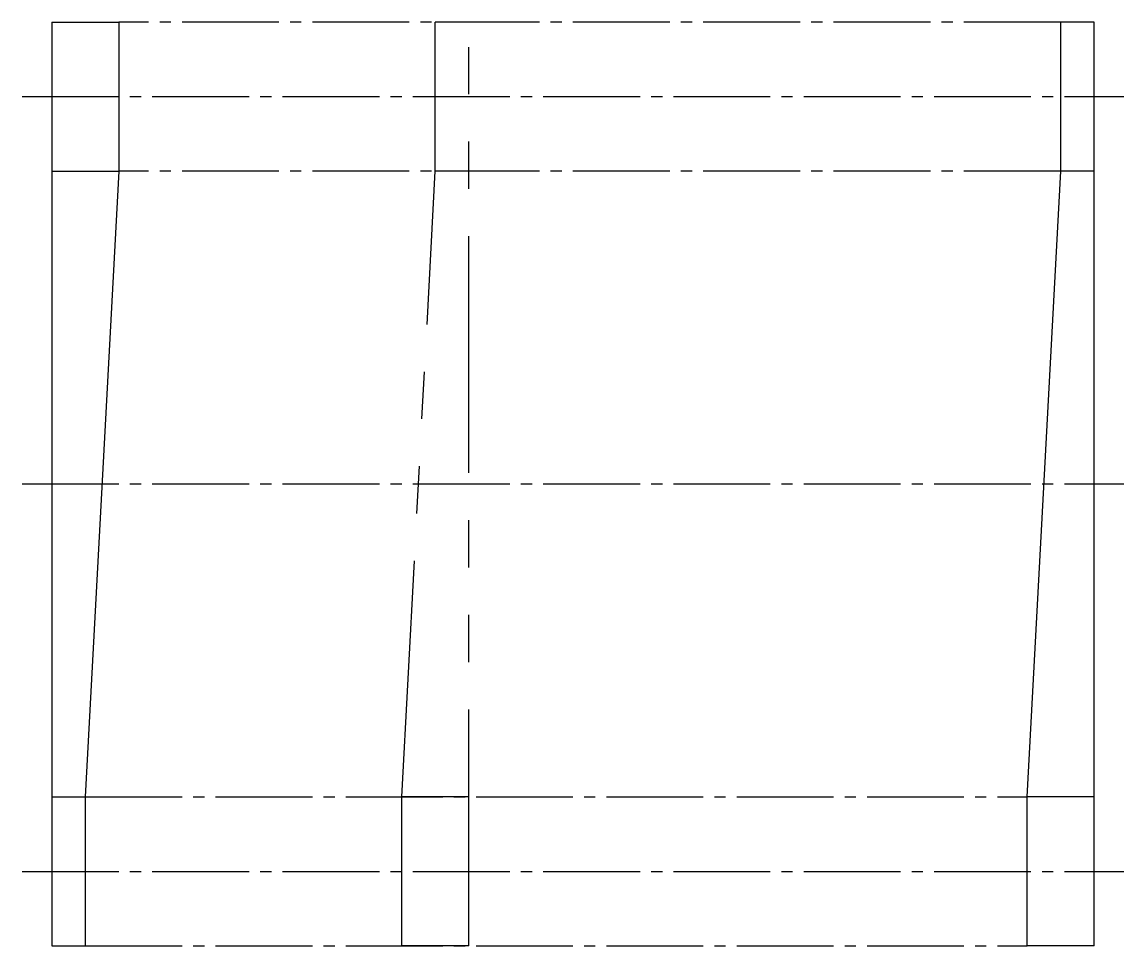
# Model space of a CAD drawing. Extents: x 10 to 164, y 10 to 132.
# Drawn here: x 127.48 to 164.48, y 100.87 to 131.87 of the extents above; entities outside this region: 2.
import ezdxf

# ---------------------------------------------------------------- set-up
doc = ezdxf.new("R2010")
doc.units = 0
doc.header["$LTSCALE"] = 0.25
doc.linetypes.add('CENTER', pattern=[17.5, 13, -1.5, 1.5, -1.5])
doc.linetypes.add('PHANTOM', pattern=[63.5, 31.75, -6.35, 6.35, -6.35, 6.35, -6.35])
doc.layers.get('0').update_dxf_attribs({"linetype": 'CONTINUOUS'})
doc.layers.add('CENTER', color=1, linetype='CENTER')

msp = doc.modelspace()

# ---------------------------------------------------------------- linework, layer by layer
for p, q in [((128.475, 131.866), (128.475, 100.866)), ((128.475, 131.866), (130.725, 131.866)), ((130.725, 131.866), (130.725, 126.866)), ((162.35, 126.866), (162.35, 131.866)), ((163.475, 131.866), (162.35, 131.866)), ((163.475, 100.866), (163.475, 131.866)), ((128.475, 126.866), (130.725, 126.866)), ((130.725, 126.866), (129.6, 105.866)), ((161.225, 105.866), (162.35, 126.866)), ((163.475, 126.866), (162.35, 126.866)), ((128.475, 124.116), (128.475, 124.116)), ((128.475, 116.366), (128.475, 116.366)), ((128.475, 105.866), (129.6, 105.866)), ((129.6, 105.866), (129.6, 100.866)), ((161.225, 100.866), (161.225, 105.866)), ((163.475, 105.866), (161.225, 105.866)), ((128.475, 100.866), (129.6, 100.866)), ((163.475, 100.866), (161.225, 100.866))]:
    msp.add_line(p, q)
at = {"color": 3, "linetype": 'CENTER'}
for p, q in [((162.35, 131.866), (130.725, 131.866)), ((162.35, 126.866), (130.725, 126.866)), ((129.6, 105.866), (161.225, 105.866)), ((129.6, 100.866), (161.225, 100.866))]:
    msp.add_line(p, q, dxfattribs=at)
at = {"color": 3, "linetype": 'PHANTOM'}
for p, q in [((141.35, 126.866), (141.35, 131.866)), ((142.475, 131.866), (141.35, 131.866)), ((142.475, 100.866), (142.475, 131.866)), ((140.225, 105.866), (141.35, 126.866)), ((142.475, 126.866), (141.35, 126.866)), ((140.225, 100.866), (140.225, 105.866)), ((142.475, 105.866), (140.225, 105.866)), ((142.475, 100.866), (140.225, 100.866))]:
    msp.add_line(p, q, dxfattribs=at)
at = {"layer": 'CENTER', "color": 1, "linetype": 'CENTER'}
for p, q in [((127.475, 129.366), (164.475, 129.366)), ((127.475, 116.366), (164.475, 116.366)), ((127.475, 103.366), (164.475, 103.366))]:
    msp.add_line(p, q, dxfattribs=at)

# ---------------------------------------------------------------- texts
for s, p in [('SWU31-35', (10, 25)), ('SWU31', (10, 10))]:
    msp.add_text(s, height=4).set_placement(p)

doc.saveas('drawing.dxf')
